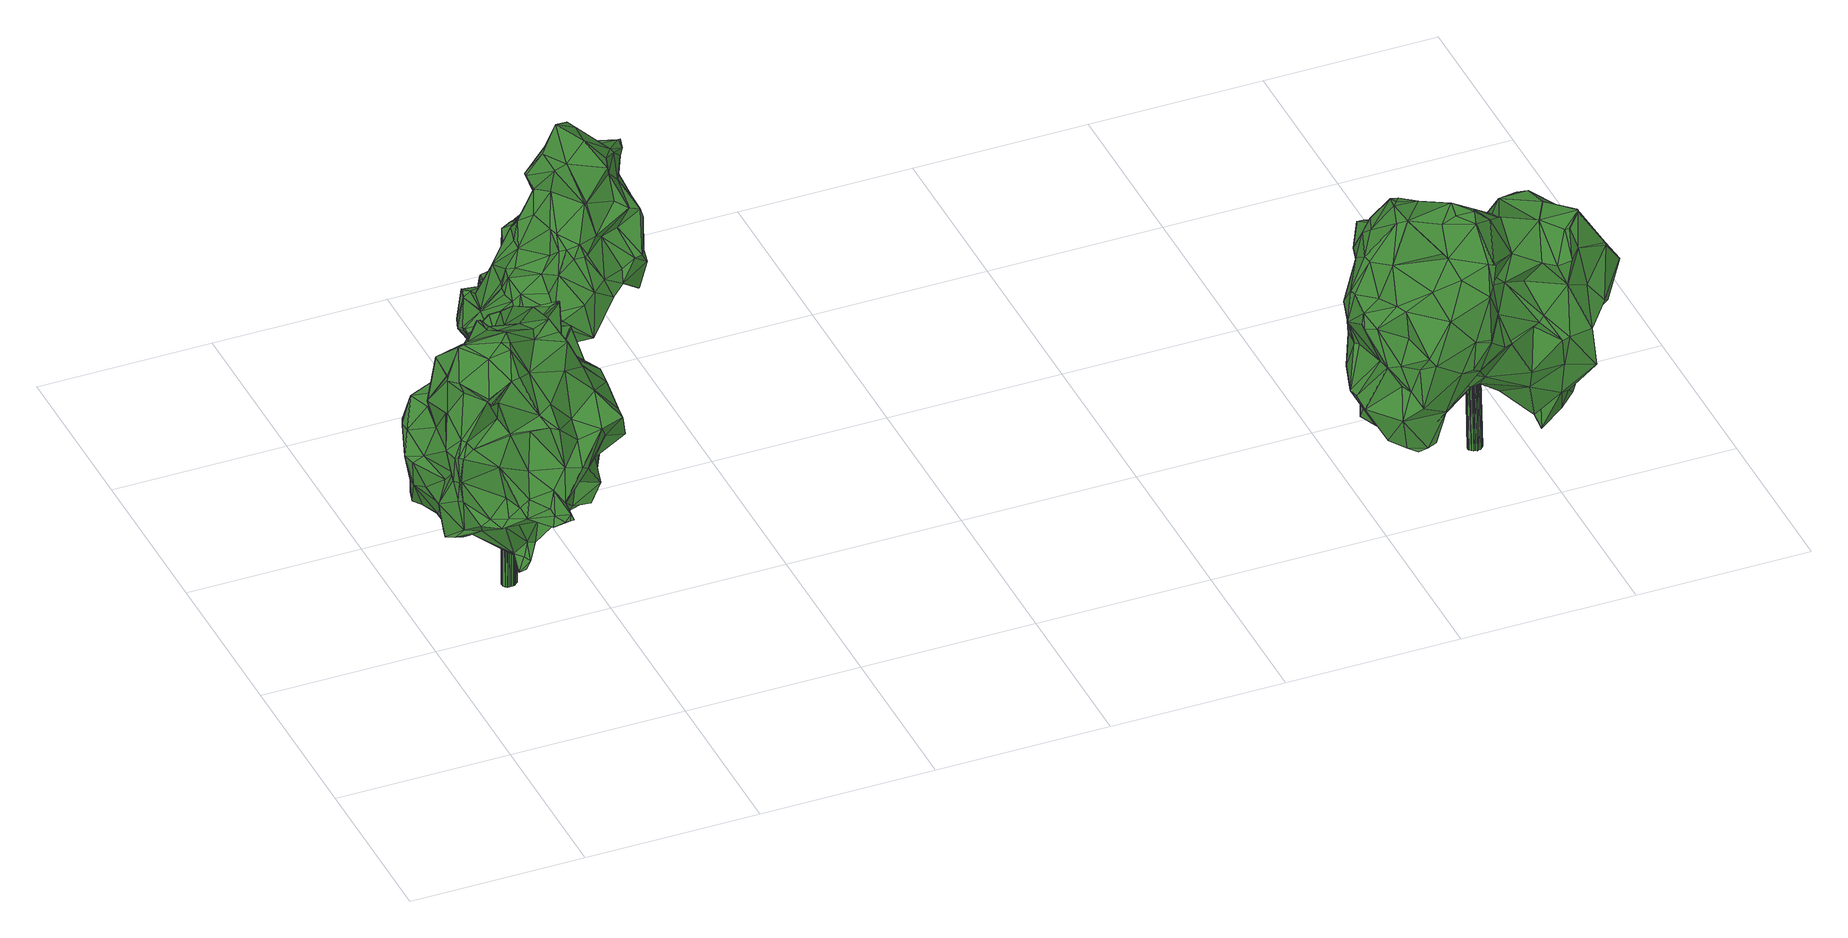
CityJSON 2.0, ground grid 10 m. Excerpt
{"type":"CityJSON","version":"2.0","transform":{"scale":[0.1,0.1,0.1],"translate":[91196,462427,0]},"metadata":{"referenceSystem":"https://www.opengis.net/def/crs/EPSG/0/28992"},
"CityObjects":{
"tree1":{"type":"SolitaryVegetationObject","attributes":{"gtid":29,"crown_width_m":11.63,"crown_median_z":10.72,"trunk_H_m":9.76,"trunk_DBH_m":0.733,"trunk_radius_m":0.366,"trunk_base_height_m":0.96,"original_gtid":"29"},"geometry":[{"type":"Solid","lod":"3","boundaries":[[[[0,1,2]],[[3,4,5]],[[6,7,8]],[[9,10,11]],[[12,13,14]],[[15,16,17]],[[18,19,20]],[[21,22,23]],[[24,25,26]],[[27,28,29]],[[30,31,32]],[[33,34,35]],[[36,37,38]],[[39,38,37]],[[40,0,41]],[[31,42,43]],[[42,44,43]],[[26,45,24]],[[46,47,48]],[[49,0,50]],[[19,18,51]],[[52,53,54]],[[8,7,55]],[[49,56,57]],[[26,58,45]],[[59,60,61]],[[21,62,16]],[[12,63,13]],[[26,25,64]],[[41,65,40]],[[66,67,68]],[[69,70,71]],[[72,73,74]],[[75,76,77]],[[78,79,80]],[[3,14,13]],[[13,63,3]],[[7,6,81]],[[52,54,82]],[[29,82,54]],[[64,3,83]],[[84,85,86]],[[87,88,89]],[[6,90,81]],[[22,91,23]],[[21,92,22]],[[45,58,93]],[[94,3,75]],[[55,95,8]],[[5,25,24]],[[79,94,96]],[[97,96,94]],[[64,4,3]],[[66,68,98]],[[83,58,64]],[[99,100,51]],[[99,51,18]],[[101,102,103]],[[95,104,105]],[[106,104,95]],[[107,81,59]],[[108,93,109]],[[110,111,65]],[[40,65,111]],[[112,113,114]],[[115,44,39]],[[116,117,118]],[[116,118,119]],[[106,95,55]],[[106,55,120]],[[121,122,103]],[[123,98,124]],[[97,125,96]],[[126,127,128]],[[0,40,1]],[[129,130,131]],[[116,73,132]],[[95,133,8]],[[105,133,95]],[[119,134,43]],[[31,43,134]],[[135,69,136]],[[30,32,137]],[[138,139,140]],[[141,50,142]],[[143,66,123]],[[108,45,93]],[[66,98,123]],[[17,62,144]],[[41,0,49]],[[145,41,49]],[[12,75,63]],[[146,147,126]],[[148,149,70]],[[22,150,91]],[[93,58,83]],[[151,73,72]],[[100,141,2]],[[147,61,60]],[[82,152,52]],[[153,154,155]],[[80,156,136]],[[109,70,149]],[[60,130,157]],[[36,158,72]],[[26,64,58]],[[159,47,127]],[[5,160,14]],[[161,162,105]],[[163,108,164]],[[165,50,141]],[[12,166,161]],[[104,106,125]],[[18,143,99]],[[167,168,157]],[[157,168,169]],[[170,171,24]],[[46,127,47]],[[16,168,167]],[[21,172,62]],[[135,136,156]],[[5,173,160]],[[56,113,174]],[[175,65,176]],[[86,137,177]],[[84,153,155]],[[30,10,178]],[[179,180,82]],[[57,181,145]],[[67,143,18]],[[14,160,12]],[[11,30,137]],[[155,85,84]],[[81,90,59]],[[57,174,182]],[[57,56,174]],[[24,171,5]],[[105,90,133]],[[5,171,173]],[[183,184,68]],[[118,117,185]],[[20,70,186]],[[52,187,53]],[[162,188,189]],[[190,122,191]],[[192,193,194]],[[195,193,192]],[[100,2,1]],[[196,164,197]],[[198,38,44]],[[198,44,42]],[[27,158,28]],[[79,78,94]],[[5,4,25]],[[87,199,88]],[[199,200,88]],[[92,16,167]],[[92,167,34]],[[12,76,75]],[[105,104,161]],[[17,144,99]],[[6,133,90]],[[8,133,6]],[[141,62,172]],[[35,34,167]],[[188,162,161]],[[201,114,113]],[[202,195,192]],[[189,166,200]],[[189,200,203]],[[63,75,3]],[[204,139,176]],[[204,176,182]],[[94,83,3]],[[205,206,207]],[[130,129,208]],[[82,208,129]],[[20,209,148]],[[210,47,159]],[[174,190,182]],[[0,142,50]],[[112,150,202]],[[2,141,142]],[[27,72,158]],[[209,211,148]],[[212,124,213]],[[212,213,210]],[[16,92,21]],[[33,195,34]],[[160,173,88]],[[192,112,202]],[[214,32,134]],[[53,187,215]],[[119,115,116]],[[119,43,115]],[[43,44,115]],[[216,163,155]],[[217,218,162]],[[200,219,88]],[[220,221,222]],[[193,36,194]],[[164,196,155]],[[59,90,131]],[[112,223,224]],[[70,69,186]],[[91,114,201]],[[148,70,20]],[[161,76,12]],[[110,65,175]],[[225,226,199]],[[227,199,226]],[[11,10,30]],[[143,123,99]],[[3,5,14]],[[4,64,25]],[[228,86,85]],[[216,155,154]],[[216,229,230]],[[20,186,69]],[[231,232,217]],[[230,229,24]],[[164,155,163]],[[224,113,112]],[[134,118,185]],[[123,124,212]],[[46,128,127]],[[185,233,214]],[[233,185,234]],[[233,154,153]],[[214,177,32]],[[235,86,228]],[[81,107,7]],[[236,124,98]],[[51,40,19]],[[220,237,238]],[[170,239,171]],[[72,37,36]],[[185,89,234]],[[240,106,120]],[[7,241,242]],[[42,243,198]],[[45,230,24]],[[193,28,36]],[[193,195,28]],[[196,197,244]],[[216,245,163]],[[230,245,216]],[[163,245,108]],[[45,245,230]],[[108,245,45]],[[195,202,34]],[[240,246,106]],[[106,246,125]],[[130,35,157]],[[22,202,150]],[[92,202,22]],[[203,152,247]],[[231,247,152]],[[234,89,173]],[[35,167,157]],[[23,172,21]],[[125,77,104]],[[109,149,148]],[[48,7,107]],[[119,118,134]],[[248,221,196]],[[34,202,92]],[[67,18,69]],[[190,103,122]],[[148,197,249]],[[41,145,181]],[[237,138,238]],[[158,36,28]],[[237,139,138]],[[217,189,247]],[[235,9,11]],[[2,142,0]],[[85,221,220]],[[228,85,220]],[[198,250,38]],[[214,233,177]],[[33,28,195]],[[20,69,18]],[[35,208,33]],[[251,228,140]],[[175,222,221]],[[203,200,199]],[[103,102,121]],[[220,222,176]],[[228,238,138]],[[37,252,73]],[[12,219,166]],[[161,104,77]],[[53,72,27]],[[130,208,35]],[[174,224,253]],[[113,224,174]],[[97,94,75]],[[212,17,99]],[[236,241,124]],[[125,246,96]],[[156,96,246]],[[200,166,219]],[[88,219,160]],[[31,134,32]],[[177,137,32]],[[162,218,105]],[[59,131,130]],[[10,9,254]],[[178,254,42]],[[10,254,178]],[[220,176,139]],[[59,130,60]],[[254,207,42]],[[56,49,113]],[[49,201,113]],[[85,196,221]],[[75,77,97]],[[91,172,23]],[[90,105,218]],[[249,197,164]],[[210,15,17]],[[110,175,111]],[[211,209,255]],[[151,72,53]],[[174,102,190]],[[57,145,49]],[[190,101,103]],[[212,99,123]],[[80,96,156]],[[79,96,80]],[[67,135,68]],[[9,256,205]],[[242,241,236]],[[146,257,147]],[[91,150,114]],[[258,210,17]],[[258,17,212]],[[258,212,210]],[[199,259,225]],[[1,51,100]],[[51,1,40]],[[55,242,120]],[[52,152,187]],[[108,109,164]],[[187,152,203]],[[236,98,242]],[[242,98,184]],[[260,90,218]],[[55,7,242]],[[183,242,184]],[[19,111,255]],[[19,255,209]],[[261,72,74]],[[251,235,228]],[[7,48,241]],[[159,127,126]],[[15,126,16]],[[210,126,15]],[[159,126,210]],[[179,82,129]],[[117,116,259]],[[228,220,238]],[[178,31,30]],[[67,69,135]],[[171,239,173]],[[117,259,87]],[[199,87,259]],[[66,143,67]],[[111,19,40]],[[185,214,134]],[[217,162,189]],[[251,139,204]],[[251,140,139]],[[28,33,208]],[[28,208,29]],[[29,208,82]],[[182,262,204]],[[72,261,37]],[[248,175,221]],[[20,19,209]],[[240,120,183]],[[178,42,31]],[[98,68,184]],[[217,247,231]],[[85,155,196]],[[254,9,207]],[[29,54,27]],[[53,27,54]],[[46,107,128]],[[48,107,46]],[[220,139,237]],[[121,102,256]],[[225,259,132]],[[116,132,259]],[[90,260,131]],[[138,140,228]],[[153,84,177]],[[160,219,12]],[[224,223,253]],[[194,253,223]],[[97,77,125]],[[86,177,84]],[[126,147,263]],[[126,263,157]],[[60,263,147]],[[122,121,256]],[[122,256,9]],[[201,49,50]],[[201,50,91]],[[91,50,165]],[[91,165,141]],[[39,73,115]],[[37,73,39]],[[73,116,115]],[[74,252,261]],[[74,73,252]],[[44,38,39]],[[249,164,109]],[[249,109,148]],[[252,37,261]],[[126,169,168]],[[126,157,169]],[[62,17,16]],[[16,126,168]],[[192,194,223]],[[192,223,112]],[[189,203,247]],[[83,94,78]],[[70,93,78]],[[70,78,80]],[[83,78,93]],[[60,157,263]],[[225,215,187]],[[132,215,225]],[[264,198,243]],[[102,101,190]],[[112,114,150]],[[222,175,176]],[[253,206,174]],[[265,180,179]],[[218,217,260]],[[175,255,111]],[[211,255,175]],[[253,264,243]],[[235,11,86]],[[251,204,191]],[[191,122,9]],[[86,11,137]],[[205,207,9]],[[243,42,207]],[[70,109,93]],[[203,226,187]],[[227,226,203]],[[225,187,226]],[[131,260,265]],[[36,250,194]],[[251,266,235]],[[191,235,266]],[[251,191,266]],[[235,191,9]],[[100,144,141]],[[62,141,144]],[[189,188,166]],[[188,161,166]],[[99,144,100]],[[176,65,182]],[[191,204,262]],[[191,262,190]],[[190,262,182]],[[183,120,242]],[[135,240,183]],[[68,135,183]],[[233,239,170]],[[173,89,88]],[[234,173,239]],[[24,229,170]],[[153,177,233]],[[154,229,216]],[[211,175,244]],[[248,244,175]],[[196,244,248]],[[170,229,233]],[[154,233,229]],[[80,71,70]],[[136,71,80]],[[69,71,136]],[[53,215,151]],[[233,234,239]],[[126,128,146]],[[41,181,65]],[[227,203,199]],[[232,265,217]],[[131,265,179]],[[217,265,260]],[[231,152,180]],[[129,131,179]],[[211,244,197]],[[211,197,148]],[[82,180,152]],[[48,124,241]],[[48,213,124]],[[48,47,213]],[[210,213,47]],[[156,246,135]],[[135,246,240]],[[185,117,89]],[[117,87,89]],[[36,38,250]],[[264,250,198]],[[253,250,264]],[[194,250,253]],[[132,73,215]],[[151,215,73]],[[243,206,253]],[[207,206,243]],[[174,206,102]],[[256,206,205]],[[102,206,256]],[[265,232,180]],[[231,180,232]],[[161,77,76]],[[91,141,172]],[[107,146,128]],[[107,59,146]],[[65,181,182]],[[147,257,61]],[[61,257,59]],[[146,59,257]],[[182,181,57]],[[267,268,269]],[[267,269,270]],[[270,269,271]],[[270,271,272]],[[269,268,273]],[[269,273,271]],[[271,273,274]],[[271,274,272]],[[273,268,275]],[[273,275,274]],[[274,275,276]],[[274,276,272]],[[275,268,277]],[[275,277,276]],[[276,277,278]],[[276,278,272]],[[277,268,279]],[[277,279,278]],[[278,279,280]],[[278,280,272]],[[279,268,281]],[[279,281,280]],[[281,268,282]],[[281,282,280]],[[280,282,283]],[[280,283,272]],[[282,268,284]],[[282,284,283]],[[283,284,285]],[[283,285,272]],[[284,268,286]],[[284,286,285]],[[285,286,287]],[[285,287,272]],[[286,268,288]],[[286,288,287]],[[287,288,289]],[[287,289,272]],[[288,268,290]],[[288,290,289]],[[289,290,291]],[[289,291,272]],[[290,268,292]],[[290,292,291]],[[291,292,293]],[[291,293,272]],[[292,268,294]],[[292,294,293]],[[293,294,295]],[[293,295,272]],[[294,268,296]],[[294,296,295]],[[295,296,297]],[[295,297,272]],[[297,296,298]],[[297,298,272]],[[296,268,299]],[[296,299,298]],[[298,299,300]],[[298,300,272]],[[299,268,301]],[[299,301,300]],[[300,301,302]],[[300,302,272]],[[301,268,303]],[[301,303,302]],[[302,303,304]],[[302,304,272]],[[303,268,305]],[[303,305,304]],[[305,268,306]],[[305,306,304]],[[304,306,307]],[[304,307,272]],[[306,268,308]],[[306,308,307]],[[307,308,309]],[[307,309,272]],[[309,308,310]],[[309,310,272]],[[308,268,311]],[[308,311,310]],[[310,311,312]],[[310,312,272]],[[311,268,267]],[[311,267,312]],[[312,267,270]],[[312,270,272]]]]}]},
"tree2":{"type":"SolitaryVegetationObject","attributes":{"gtid":26,"crown_width_m":9.87,"crown_median_z":10.62,"trunk_H_m":9.76,"trunk_DBH_m":0.611,"trunk_radius_m":0.306,"trunk_base_height_m":0.86,"original_gtid":"26"},"geometry":[{"type":"Solid","lod":"3","boundaries":[[[[313,314,315]],[[316,317,318]],[[319,316,318]],[[320,321,322]],[[323,324,325]],[[326,327,328]],[[329,317,330]],[[331,332,333]],[[334,335,336]],[[337,338,339]],[[340,339,338]],[[322,341,342]],[[343,344,345]],[[329,330,346]],[[347,348,349]],[[347,349,327]],[[342,350,351]],[[352,337,353]],[[354,355,356]],[[357,355,354]],[[358,359,360]],[[351,361,342]],[[362,363,364]],[[342,341,350]],[[365,366,343]],[[367,365,343]],[[368,317,369]],[[370,371,372]],[[373,374,325]],[[375,370,376]],[[377,376,370]],[[378,379,380]],[[381,382,383]],[[384,385,386]],[[382,387,388]],[[389,390,326]],[[357,354,391]],[[324,323,392]],[[357,393,394]],[[336,395,396]],[[364,363,397]],[[360,314,398]],[[399,400,320]],[[376,401,402]],[[403,388,380]],[[356,404,405]],[[354,356,405]],[[348,406,328]],[[407,408,409]],[[373,324,410]],[[411,313,315]],[[397,412,413]],[[386,385,368]],[[361,391,342]],[[410,324,401]],[[404,356,414]],[[415,331,416]],[[405,404,417]],[[418,419,420]],[[407,375,376]],[[407,421,375]],[[401,324,392]],[[419,418,422]],[[392,423,424]],[[392,425,401]],[[426,427,428]],[[429,395,430]],[[335,430,395]],[[431,432,433]],[[431,433,434]],[[417,414,435]],[[436,437,438]],[[323,423,392]],[[439,440,323]],[[335,441,442]],[[432,331,415]],[[432,415,433]],[[415,329,346]],[[415,416,329]],[[443,356,355]],[[353,444,436]],[[421,445,446]],[[407,445,421]],[[444,443,438]],[[447,359,358]],[[411,448,313]],[[374,449,450]],[[451,452,353]],[[449,453,362]],[[449,454,453]],[[338,455,456]],[[457,458,347]],[[459,460,461]],[[374,454,449]],[[331,333,344]],[[425,462,402]],[[388,403,382]],[[372,463,412]],[[424,464,461]],[[315,314,360]],[[425,402,401]],[[465,378,334]],[[424,425,392]],[[466,457,467]],[[382,403,468]],[[313,448,469]],[[375,470,321]],[[375,321,471]],[[390,406,472]],[[389,406,390]],[[473,474,409]],[[475,474,473]],[[476,477,478]],[[479,477,476]],[[464,424,423]],[[480,439,323]],[[325,480,323]],[[408,376,402]],[[481,482,367]],[[461,460,424]],[[422,418,483]],[[318,368,385]],[[473,484,347]],[[478,332,476]],[[382,381,387]],[[485,481,367]],[[372,486,487]],[[372,454,486]],[[332,331,432]],[[340,315,488]],[[333,478,489]],[[333,332,478]],[[485,490,420]],[[334,336,314]],[[485,491,481]],[[396,492,358]],[[329,369,317]],[[493,394,393]],[[384,318,385]],[[384,361,318]],[[396,358,398]],[[340,411,315]],[[359,447,494]],[[409,445,407]],[[319,318,361]],[[351,319,361]],[[457,484,495]],[[347,484,457]],[[342,399,322]],[[351,496,319]],[[449,362,497]],[[450,497,498]],[[488,452,451]],[[482,481,499]],[[482,499,500]],[[401,376,377]],[[401,377,410]],[[398,314,336]],[[501,455,502]],[[462,425,460]],[[503,416,344]],[[362,453,363]],[[500,499,491]],[[396,398,336]],[[503,369,416]],[[407,376,408]],[[462,504,402]],[[326,390,505]],[[495,484,473]],[[423,440,464]],[[398,358,360]],[[316,472,317]],[[464,440,506]],[[415,346,433]],[[380,379,403]],[[318,317,368]],[[507,491,508]],[[397,509,510]],[[448,456,511]],[[448,511,500]],[[512,422,483]],[[360,359,315]],[[466,459,429]],[[513,334,378]],[[387,378,388]],[[378,380,388]],[[416,331,344]],[[501,502,365]],[[365,502,514]],[[409,474,445]],[[460,504,462]],[[460,425,424]],[[319,496,505]],[[411,340,338]],[[400,435,414]],[[417,435,399]],[[334,314,465]],[[315,359,488]],[[515,400,516]],[[517,444,353]],[[518,517,353]],[[373,325,324]],[[316,390,472]],[[493,502,394]],[[492,429,461]],[[429,492,519]],[[397,363,412]],[[433,346,434]],[[350,496,351]],[[473,347,327]],[[386,368,520]],[[494,362,364]],[[413,509,397]],[[515,509,413]],[[405,417,354]],[[371,370,471]],[[371,471,320]],[[483,521,522]],[[418,523,521]],[[325,374,450]],[[422,524,381]],[[420,523,418]],[[523,420,525]],[[384,520,393]],[[386,520,384]],[[399,320,322]],[[440,439,506]],[[483,522,512]],[[404,414,417]],[[450,449,497]],[[427,479,348]],[[427,348,347]],[[441,334,513]],[[526,364,510]],[[379,448,468]],[[336,335,395]],[[455,438,502]],[[489,512,522]],[[316,319,505]],[[316,505,390]],[[502,527,514]],[[428,427,347]],[[465,314,313]],[[346,472,434]],[[346,330,472]],[[420,528,485]],[[491,485,528]],[[472,406,434]],[[356,444,517]],[[414,356,517]],[[492,396,519]],[[506,492,464]],[[506,358,492]],[[413,529,515]],[[400,515,529]],[[317,472,330]],[[530,491,528]],[[489,478,479]],[[458,457,531]],[[434,406,431]],[[413,463,529]],[[400,529,532]],[[400,399,435]],[[391,399,342]],[[469,448,379]],[[516,533,515]],[[353,533,516]],[[515,533,509]],[[352,353,436]],[[521,333,522]],[[353,516,518]],[[518,414,517]],[[443,355,534]],[[422,381,419]],[[489,522,333]],[[501,365,367]],[[444,437,436]],[[349,348,328]],[[389,328,406]],[[326,328,389]],[[466,430,335]],[[429,430,466]],[[337,352,438]],[[337,438,455]],[[387,381,513]],[[498,535,450]],[[469,379,378]],[[387,513,378]],[[333,345,344]],[[487,370,372]],[[487,377,370]],[[426,428,536]],[[349,328,327]],[[323,440,423]],[[372,412,454]],[[363,454,412]],[[400,414,518]],[[518,516,400]],[[459,461,429]],[[372,371,463]],[[532,371,320]],[[338,456,411]],[[492,461,464]],[[417,399,354]],[[354,399,391]],[[471,321,320]],[[534,355,357]],[[365,514,527]],[[366,365,527]],[[420,419,528]],[[520,534,393]],[[343,490,367]],[[367,490,485]],[[473,327,475]],[[441,537,442]],[[538,442,537]],[[470,322,321]],[[327,326,475]],[[413,412,463]],[[497,362,539]],[[540,534,520]],[[393,534,493]],[[540,493,534]],[[444,438,437]],[[520,368,369]],[[520,369,503]],[[416,369,329]],[[394,438,443]],[[531,457,466]],[[530,381,383]],[[534,357,394]],[[541,361,384]],[[491,507,500]],[[468,500,507]],[[333,523,345]],[[463,371,529]],[[479,478,477]],[[313,469,465]],[[378,465,469]],[[500,468,448]],[[468,403,379]],[[534,394,443]],[[356,443,444]],[[455,482,500]],[[501,482,455]],[[367,482,501]],[[358,506,539]],[[481,491,499]],[[426,479,427]],[[320,400,532]],[[507,508,468]],[[508,382,468]],[[363,453,454]],[[508,491,383]],[[508,383,382]],[[530,383,491]],[[466,335,542]],[[447,539,494]],[[347,458,536]],[[325,450,535]],[[428,347,536]],[[512,489,536]],[[432,476,332]],[[476,432,431]],[[483,418,521]],[[343,525,490]],[[526,533,353]],[[526,353,452]],[[512,524,422]],[[521,523,333]],[[420,490,525]],[[419,381,528]],[[513,381,524]],[[513,524,441]],[[441,524,537]],[[458,524,536]],[[458,537,524]],[[512,536,524]],[[536,489,426]],[[467,504,460]],[[397,510,364]],[[340,451,339]],[[543,446,544]],[[543,544,505]],[[467,495,504]],[[494,364,545]],[[410,377,486]],[[325,535,480]],[[497,535,498]],[[497,439,535]],[[439,480,535]],[[446,496,341]],[[495,467,457]],[[504,546,408]],[[350,341,496]],[[459,466,467]],[[459,467,460]],[[488,494,545]],[[488,359,494]],[[402,504,408]],[[488,545,452]],[[493,540,527]],[[520,527,540]],[[436,438,352]],[[394,502,438]],[[448,411,456]],[[532,529,371]],[[335,334,441]],[[503,344,366]],[[366,344,343]],[[470,446,322]],[[509,533,526]],[[393,357,547]],[[384,393,547]],[[541,547,391]],[[357,391,547]],[[445,544,446]],[[489,479,426]],[[475,544,474]],[[326,544,475]],[[505,544,326]],[[530,528,381]],[[348,479,476]],[[476,431,406]],[[406,348,476]],[[366,527,503]],[[502,493,527]],[[503,527,520]],[[458,531,537]],[[338,337,455]],[[446,543,496]],[[505,496,543]],[[541,391,361]],[[456,455,511]],[[500,511,455]],[[421,470,375]],[[446,470,421]],[[452,545,526]],[[364,526,545]],[[487,486,377]],[[339,451,353]],[[339,353,337]],[[340,488,451]],[[396,395,519]],[[335,442,542]],[[538,542,442]],[[466,542,531]],[[362,494,539]],[[531,538,537]],[[447,358,539]],[[542,538,531]],[[454,374,486]],[[373,486,374]],[[410,486,373]],[[439,539,506]],[[497,539,439]],[[429,519,395]],[[526,510,509]],[[370,375,471]],[[474,544,445]],[[446,341,322]],[[473,409,546]],[[473,546,495]],[[504,495,546]],[[408,546,409]],[[541,384,547]],[[525,345,523]],[[343,345,525]],[[548,549,550]],[[548,550,551]],[[550,549,552]],[[550,552,551]],[[551,552,553]],[[551,553,554]],[[552,549,555]],[[552,555,553]],[[553,555,556]],[[553,556,554]],[[555,549,557]],[[555,557,556]],[[557,549,558]],[[557,558,556]],[[556,558,559]],[[556,559,554]],[[558,549,560]],[[558,560,559]],[[559,560,561]],[[559,561,554]],[[560,549,562]],[[560,562,561]],[[561,562,563]],[[561,563,554]],[[562,549,564]],[[562,564,563]],[[563,564,565]],[[563,565,554]],[[564,549,566]],[[564,566,565]],[[565,566,567]],[[565,567,554]],[[566,549,568]],[[566,568,567]],[[567,568,569]],[[567,569,554]],[[568,549,570]],[[568,570,569]],[[569,570,571]],[[569,571,554]],[[570,549,572]],[[570,572,571]],[[572,549,573]],[[572,573,571]],[[571,573,574]],[[571,574,554]],[[574,573,575]],[[574,575,554]],[[573,549,576]],[[573,576,575]],[[575,576,577]],[[575,577,554]],[[577,576,578]],[[577,578,554]],[[576,549,579]],[[576,579,578]],[[579,549,580]],[[579,580,578]],[[578,580,581]],[[578,581,554]],[[580,549,582]],[[580,582,581]],[[581,582,583]],[[581,583,554]],[[582,549,584]],[[582,584,583]],[[583,584,585]],[[583,585,554]],[[584,549,586]],[[584,586,585]],[[585,586,587]],[[585,587,554]],[[587,586,588]],[[587,588,554]],[[586,549,548]],[[586,548,588]],[[588,548,551]],[[588,551,554]]]]}]},
"tree3":{"type":"SolitaryVegetationObject","attributes":{"gtid":43,"crown_width_m":12.47,"crown_median_z":9.82,"trunk_H_m":8.95,"trunk_DBH_m":0.744,"trunk_radius_m":0.372,"trunk_base_height_m":0.87,"original_gtid":"43"},"geometry":[{"type":"Solid","lod":"3","boundaries":[[[[589,590,591]],[[592,593,594]],[[595,596,597]],[[598,599,600]],[[601,602,603]],[[604,605,606]],[[607,608,609]],[[610,611,612]],[[613,614,615]],[[616,617,618]],[[619,620,621]],[[615,622,613]],[[623,624,625]],[[623,626,624]],[[627,614,628]],[[629,630,631]],[[626,632,633]],[[627,634,594]],[[635,636,637]],[[638,639,640]],[[641,642,643]],[[643,644,641]],[[645,646,647]],[[648,649,650]],[[651,652,653]],[[654,613,622]],[[655,656,657]],[[658,659,660]],[[661,662,650]],[[624,600,599]],[[663,664,665]],[[646,666,628]],[[667,668,669]],[[670,671,672]],[[666,646,645]],[[673,674,675]],[[676,677,678]],[[679,680,681]],[[682,683,684]],[[684,685,686]],[[687,606,605]],[[688,606,689]],[[630,594,634]],[[643,613,654]],[[680,679,690]],[[691,653,592]],[[692,693,694]],[[646,614,695]],[[695,647,646]],[[696,697,656]],[[696,656,655]],[[698,616,699]],[[700,701,702]],[[703,702,701]],[[704,645,647]],[[615,650,622]],[[639,666,640]],[[645,640,666]],[[705,698,699]],[[706,707,708]],[[709,710,652]],[[711,652,710]],[[712,713,714]],[[632,626,623]],[[695,614,613]],[[681,715,716]],[[717,680,718]],[[717,718,719]],[[695,642,647]],[[646,628,614]],[[720,721,722]],[[634,631,630]],[[723,724,639]],[[643,642,695]],[[643,695,613]],[[698,725,617]],[[633,726,727]],[[615,614,627]],[[660,720,658]],[[720,700,658]],[[728,729,730]],[[622,644,654]],[[622,731,644]],[[732,733,713]],[[734,702,703]],[[734,700,702]],[[655,735,696]],[[736,720,660]],[[650,737,622]],[[729,738,739]],[[740,739,738]],[[692,741,601]],[[742,624,626]],[[743,744,736]],[[745,698,746]],[[729,747,738]],[[601,748,602]],[[749,624,742]],[[670,682,714]],[[750,712,673]],[[751,752,753]],[[754,684,712]],[[688,689,755]],[[638,756,757]],[[638,640,756]],[[729,593,747]],[[745,725,698]],[[758,759,760]],[[649,761,737]],[[649,737,650]],[[749,600,624]],[[762,710,680]],[[734,659,658]],[[705,746,698]],[[642,641,647]],[[704,647,641]],[[742,665,749]],[[763,749,665]],[[654,644,643]],[[764,693,601]],[[765,766,767]],[[768,663,769]],[[770,771,709]],[[651,770,709]],[[772,773,639]],[[666,639,773]],[[604,752,605]],[[755,774,688]],[[775,752,751]],[[776,777,778]],[[775,778,777]],[[775,777,687]],[[632,756,633]],[[756,632,757]],[[708,779,780]],[[781,780,779]],[[678,782,676]],[[589,676,782]],[[783,784,785]],[[785,784,694]],[[657,786,733]],[[660,743,736]],[[787,771,779]],[[783,777,788]],[[689,789,755]],[[699,616,790]],[[782,590,589]],[[791,590,782]],[[619,792,620]],[[606,687,793]],[[794,699,744]],[[603,789,795]],[[605,752,687]],[[758,713,697]],[[770,796,781]],[[688,774,621]],[[797,759,758]],[[780,596,610]],[[687,752,775]],[[772,724,798]],[[799,593,729]],[[604,800,671]],[[684,801,685]],[[597,796,770]],[[787,708,709]],[[707,709,708]],[[602,755,789]],[[602,789,603]],[[795,789,689]],[[787,709,771]],[[709,652,651]],[[802,625,611]],[[612,611,625]],[[606,793,689]],[[606,765,800]],[[803,615,627]],[[739,730,729]],[[804,805,664]],[[697,797,758]],[[802,757,806]],[[623,806,632]],[[757,632,806]],[[600,807,598]],[[706,807,763]],[[671,670,604]],[[677,675,674]],[[750,668,732]],[[696,735,721]],[[696,721,808]],[[809,810,811]],[[812,774,755]],[[628,773,813]],[[772,813,773]],[[756,637,633]],[[675,814,673]],[[733,673,814]],[[675,676,815]],[[675,815,731]],[[803,627,799]],[[803,799,615]],[[672,767,816]],[[817,818,814]],[[682,816,683]],[[713,656,697]],[[730,810,728]],[[697,696,616]],[[648,728,810]],[[795,764,603]],[[819,742,727]],[[760,753,714]],[[760,714,758]],[[765,820,766]],[[765,621,820]],[[754,682,684]],[[735,655,821]],[[731,622,737]],[[661,728,662]],[[821,818,817]],[[627,628,813]],[[800,767,671]],[[676,675,677]],[[822,741,703]],[[734,703,741]],[[761,649,809]],[[649,810,809]],[[728,648,662]],[[649,648,810]],[[601,603,764]],[[817,823,737]],[[616,698,617]],[[824,639,825]],[[638,825,639]],[[741,692,734]],[[623,625,806]],[[821,761,809]],[[713,733,786]],[[810,826,811]],[[720,811,826]],[[720,826,700]],[[710,681,680]],[[679,681,716]],[[822,748,741]],[[619,774,716]],[[763,807,600]],[[723,798,724]],[[598,807,706]],[[620,820,621]],[[604,670,752]],[[753,752,670]],[[786,657,656]],[[786,656,713]],[[606,688,765]],[[766,820,767]],[[788,784,783]],[[717,719,680]],[[680,719,762]],[[708,780,706]],[[745,694,784]],[[598,610,599]],[[595,610,596]],[[706,769,707]],[[792,707,769]],[[757,802,825]],[[757,825,638]],[[650,662,648]],[[732,713,712]],[[732,712,750]],[[822,679,748]],[[609,595,597]],[[701,719,718]],[[827,719,747]],[[763,600,749]],[[621,765,688]],[[824,825,611]],[[802,611,825]],[[686,828,674]],[[753,760,751]],[[592,747,593]],[[747,719,738]],[[772,798,631]],[[829,663,665]],[[651,608,770]],[[594,799,627]],[[808,721,736]],[[736,721,720]],[[821,721,735]],[[611,610,595]],[[779,708,787]],[[728,661,799]],[[615,799,661]],[[610,612,599]],[[776,788,777]],[[725,788,776]],[[830,760,759]],[[775,760,830]],[[829,767,831]],[[741,748,601]],[[771,770,781]],[[819,801,767]],[[683,801,684]],[[816,801,683]],[[592,653,832]],[[592,832,747]],[[692,746,833]],[[821,809,722]],[[743,659,794]],[[660,659,743]],[[691,592,630]],[[597,596,796]],[[795,689,793]],[[764,795,793]],[[764,793,777]],[[687,777,793]],[[783,764,777]],[[808,790,696]],[[691,834,835]],[[768,769,706]],[[818,733,814]],[[792,769,620]],[[620,769,663]],[[799,729,728]],[[822,690,679]],[[740,738,719]],[[594,630,592]],[[602,748,716]],[[716,748,679]],[[704,590,791]],[[704,791,635]],[[737,823,731]],[[675,731,823]],[[637,756,635]],[[640,635,756]],[[663,820,620]],[[601,693,692]],[[627,813,634]],[[782,836,636]],[[697,618,797]],[[616,618,697]],[[799,594,593]],[[618,617,837]],[[658,700,734]],[[792,715,707]],[[653,835,651]],[[691,835,653]],[[751,760,775]],[[809,811,720]],[[720,722,809]],[[670,672,682]],[[629,691,630]],[[838,598,706]],[[785,694,693]],[[780,796,596]],[[736,744,808]],[[821,722,721]],[[715,619,716]],[[707,715,681]],[[821,817,761]],[[737,761,817]],[[701,718,703]],[[784,788,745]],[[669,668,750]],[[667,669,733]],[[730,826,810]],[[730,739,826]],[[826,740,839]],[[740,826,739]],[[619,715,792]],[[655,818,821]],[[678,836,782]],[[591,590,704]],[[828,685,840]],[[686,685,828]],[[791,782,636]],[[791,636,635]],[[806,625,802]],[[699,790,808]],[[819,840,685]],[[595,723,611]],[[609,723,595]],[[798,723,609]],[[785,764,783]],[[767,800,765]],[[800,604,606]],[[758,714,713]],[[712,714,754]],[[670,714,753]],[[661,650,615]],[[673,733,669]],[[673,669,750]],[[772,639,724]],[[754,714,682]],[[657,818,655]],[[639,824,723]],[[611,723,824]],[[743,794,744]],[[657,733,818]],[[747,832,827]],[[652,711,832]],[[830,759,778]],[[830,778,775]],[[841,671,767]],[[641,591,704]],[[641,589,591]],[[589,815,676]],[[641,815,589]],[[644,815,641]],[[731,815,644]],[[633,727,742]],[[626,633,742]],[[819,727,840]],[[812,755,602]],[[742,829,665]],[[819,767,829]],[[819,829,742]],[[838,780,598]],[[682,672,816]],[[842,686,674]],[[835,834,608]],[[835,608,651]],[[607,770,608]],[[690,822,718]],[[690,718,680]],[[745,788,725]],[[685,801,819]],[[663,804,664]],[[725,776,843]],[[725,843,837]],[[692,694,746]],[[734,692,833]],[[705,833,746]],[[637,844,726]],[[633,637,726]],[[634,813,772]],[[618,837,843]],[[618,843,797]],[[778,843,776]],[[826,839,701]],[[826,701,700]],[[740,701,839]],[[740,719,701]],[[746,694,745]],[[617,725,837]],[[727,844,840]],[[636,840,844]],[[636,844,637]],[[726,844,727]],[[619,621,774]],[[602,716,774]],[[812,602,774]],[[598,780,610]],[[732,668,667]],[[666,773,628]],[[808,744,699]],[[831,663,829]],[[797,843,759]],[[778,759,843]],[[734,794,659]],[[833,794,734]],[[833,705,794]],[[794,705,699]],[[828,836,674]],[[678,674,836]],[[840,836,828]],[[636,836,840]],[[709,845,710]],[[599,625,624]],[[612,625,599]],[[681,710,845]],[[707,681,845]],[[707,845,709]],[[663,768,804]],[[629,834,691]],[[798,609,631]],[[772,631,634]],[[706,763,805]],[[673,712,842]],[[684,686,842]],[[684,842,712]],[[814,675,823]],[[814,823,817]],[[607,609,597]],[[771,781,779]],[[635,640,846]],[[635,846,704]],[[831,820,663]],[[667,733,732]],[[640,645,846]],[[704,846,645]],[[841,767,672]],[[841,672,671]],[[767,820,831]],[[673,842,674]],[[767,801,816]],[[696,790,616]],[[652,832,653]],[[781,796,780]],[[838,706,780]],[[703,718,822]],[[607,597,770]],[[677,674,678]],[[631,609,834]],[[631,834,629]],[[804,768,805]],[[706,805,768]],[[665,805,763]],[[665,664,805]],[[785,693,764]],[[834,609,608]],[[710,847,711]],[[762,847,710]],[[719,827,847]],[[719,847,762]],[[827,832,847]],[[711,847,832]],[[848,849,850]],[[848,850,851]],[[851,850,852]],[[851,852,853]],[[850,849,854]],[[850,854,852]],[[852,854,855]],[[852,855,853]],[[854,849,856]],[[854,856,855]],[[855,856,857]],[[855,857,853]],[[856,849,858]],[[856,858,857]],[[858,849,859]],[[858,859,857]],[[857,859,860]],[[857,860,853]],[[859,849,861]],[[859,861,860]],[[860,861,862]],[[860,862,853]],[[861,849,863]],[[861,863,862]],[[862,863,864]],[[862,864,853]],[[863,849,865]],[[863,865,864]],[[864,865,866]],[[864,866,853]],[[865,849,867]],[[865,867,866]],[[866,867,868]],[[866,868,853]],[[867,849,869]],[[867,869,868]],[[868,869,870]],[[868,870,853]],[[869,849,871]],[[869,871,870]],[[870,871,872]],[[870,872,853]],[[871,849,873]],[[871,873,872]],[[872,873,874]],[[872,874,853]],[[873,849,875]],[[873,875,874]],[[874,875,876]],[[874,876,853]],[[875,849,877]],[[875,877,876]],[[876,877,878]],[[876,878,853]],[[878,877,879]],[[878,879,853]],[[877,849,880]],[[877,880,879]],[[879,880,881]],[[879,881,853]],[[880,849,882]],[[880,882,881]],[[881,882,883]],[[881,883,853]],[[882,849,884]],[[882,884,883]],[[883,884,885]],[[883,885,853]],[[884,849,886]],[[884,886,885]],[[885,886,887]],[[885,887,853]],[[886,849,888]],[[886,888,887]],[[887,888,889]],[[887,889,853]],[[888,849,890]],[[888,890,889]],[[889,890,891]],[[889,891,853]],[[891,890,892]],[[891,892,853]],[[890,849,893]],[[890,893,892]],[[892,893,894]],[[892,894,853]],[[893,849,848]],[[893,848,894]],[[894,848,851]],[[894,851,853]]]]}]}
},
"vertices":[
[95,126,79],[94,141,80],[105,130,78],[16,164,87],[10,157,85],[4,151,101],[78,196,144],[81,198,133],[72,198,142],[45,83,94],[37,89,92],[32,86,89],[15,169,125],[11,171,108],[9,166,110],[113,156,126],[114,147,129],[107,151,110],[74,158,79],[65,139,82],[70,156,75],[113,135,127],[113,121,121],[116,121,110],[8,148,83],[8,153,83],[13,162,62],[53,124,174],[62,120,159],[54,127,176],[29,95,90],[19,110,107],[20,110,94],[88,130,165],[97,131,146],[87,139,166],[62,106,141],[39,108,154],[46,108,132],[42,116,138],[83,128,89],[87,115,79],[37,102,117],[19,107,124],[25,108,128],[17,158,61],[109,183,134],[110,182,133],[100,183,130],[96,104,89],[98,120,93],[83,144,95],[35,144,169],[43,130,167],[51,132,174],[69,203,123],[82,105,93],[79,102,80],[19,168,63],[88,176,157],[83,161,158],[96,172,158],[112,144,103],[12,173,108],[13,165,66],[78,110,79],[86,183,93],[70,173,87],[76,191,90],[62,176,76],[48,160,71],[59,178,74],[49,113,162],[34,110,155],[33,103,158],[17,176,108],[33,172,110],[36,174,110],[37,167,72],[41,172,91],[55,181,73],[84,194,147],[56,137,176],[19,171,67],[17,114,69],[25,109,72],[28,104,77],[19,131,138],[19,144,120],[17,125,118],[71,175,151],[115,116,107],[113,136,128],[34,167,63],[28,171,85],[58,195,132],[42,185,92],[34,175,107],[85,193,98],[93,157,99],[94,141,81],[69,76,91],[69,80,92],[67,76,91],[46,185,127],[54,174,141],[54,195,118],[90,186,140],[25,145,66],[43,157,71],[66,120,90],[63,130,81],[96,102,125],[84,93,109],[101,110,114],[22,110,132],[20,113,132],[14,119,123],[16,112,122],[17,109,124],[63,204,111],[64,76,91],[58,78,88],[89,179,93],[92,178,118],[41,183,108],[100,165,134],[111,180,136],[91,183,138],[76,148,165],[85,148,169],[73,159,162],[27,126,152],[70,187,140],[18,110,107],[67,190,87],[58,182,73],[24,95,87],[44,91,54],[51,92,59],[48,94,61],[108,132,94],[103,128,79],[88,172,87],[100,147,100],[90,103,78],[96,172,157],[101,171,160],[50,145,73],[46,157,72],[109,105,127],[36,113,154],[38,147,168],[13,118,68],[14,122,69],[28,128,57],[45,190,88],[93,154,150],[54,114,162],[111,179,135],[9,159,111],[35,172,131],[49,162,142],[25,135,61],[35,139,67],[106,130,99],[26,163,128],[96,143,144],[95,148,144],[94,151,144],[11,139,87],[6,145,100],[114,125,107],[11,142,105],[69,88,94],[53,114,72],[59,109,65],[21,111,75],[41,102,96],[58,154,165],[52,154,167],[84,104,78],[76,100,79],[71,194,98],[77,194,97],[16,114,106],[61,171,80],[32,144,168],[36,169,131],[36,148,144],[70,83,89],[52,85,89],[83,113,128],[70,110,143],[69,96,136],[83,122,153],[32,128,61],[35,136,66],[46,108,131],[11,137,144],[24,146,136],[96,112,100],[99,119,138],[23,154,158],[55,96,67],[59,85,95],[64,92,101],[50,92,99],[73,139,165],[59,137,75],[111,160,125],[55,132,75],[93,164,111],[98,167,128],[18,112,94],[25,127,158],[22,134,60],[50,152,152],[58,166,145],[20,158,124],[44,99,60],[39,105,72],[53,110,68],[82,102,122],[80,91,112],[19,129,160],[22,136,158],[22,136,157],[44,99,61],[16,130,80],[20,144,64],[49,160,170],[51,160,170],[9,117,91],[19,121,106],[35,88,88],[80,190,112],[48,91,55],[44,92,54],[17,127,98],[61,188,100],[85,185,123],[78,194,112],[54,103,109],[36,131,78],[20,145,63],[49,187,96],[40,149,161],[35,121,81],[38,141,69],[65,100,136],[51,97,68],[33,103,157],[71,93,113],[45,92,95],[58,133,76],[60,81,93],[101,172,160],[103,152,115],[19,129,139],[57,157,164],[33,102,158],[60,104,84],[93,168,154],[58,110,129],[55,158,166],[41,91,92],[63,140,10],[59,140,10],[63,141,10],[62,140,107],[62,141,107],[59,140,107],[62,142,10],[62,142,107],[62,143,10],[61,142,107],[61,143,10],[60,143,107],[60,144,10],[59,143,107],[59,144,10],[58,144,10],[58,143,107],[57,143,10],[57,143,107],[56,143,10],[56,142,107],[56,142,10],[55,142,107],[55,141,10],[55,141,107],[55,140,10],[55,140,107],[55,139,10],[55,139,107],[56,138,10],[55,138,107],[56,137,107],[57,137,10],[57,137,107],[58,137,10],[58,136,107],[59,137,10],[59,136,107],[60,137,10],[61,137,10],[60,137,107],[62,138,10],[61,137,107],[62,138,107],[63,139,10],[62,139,107],
[169,309,100],[155,312,115],[175,302,106],[105,236,98],[103,242,81],[112,232,84],[109,231,97],[152,231,120],[143,236,134],[144,225,118],[157,281,184],[154,263,188],[172,270,173],[104,247,124],[106,255,124],[102,251,115],[98,254,82],[92,255,86],[93,270,69],[87,276,83],[104,280,75],[146,314,110],[142,305,122],[151,309,120],[166,278,82],[159,290,90],[168,279,108],[174,293,102],[136,220,115],[140,217,95],[113,286,62],[101,268,65],[111,288,63],[86,259,85],[106,273,115],[93,258,99],[104,257,114],[123,219,109],[120,221,106],[167,269,80],[180,268,100],[140,236,92],[130,248,94],[145,257,101],[142,242,77],[172,302,139],[174,302,127],[173,310,127],[125,225,89],[178,274,152],[181,263,145],[181,267,135],[127,290,64],[117,276,62],[129,296,58],[109,236,65],[115,247,70],[152,242,141],[157,247,136],[173,247,150],[164,257,178],[173,268,172],[141,238,141],[148,248,159],[149,248,159],[148,320,94],[156,320,82],[148,328,81],[128,310,84],[136,326,75],[129,317,69],[121,233,70],[112,233,66],[113,233,66],[139,328,78],[142,329,79],[102,247,114],[104,242,112],[139,226,91],[145,280,190],[138,245,72],[142,264,71],[155,303,132],[160,307,133],[184,254,136],[169,312,128],[157,230,108],[164,234,112],[142,258,180],[137,262,174],[154,325,75],[148,244,115],[136,234,105],[93,258,98],[132,248,144],[136,265,159],[130,252,145],[162,250,177],[171,304,91],[179,246,148],[178,241,122],[166,244,108],[93,267,71],[100,263,64],[155,234,109],[108,301,70],[112,304,68],[109,295,57],[134,239,139],[111,301,88],[154,286,185],[140,283,175],[136,276,176],[109,287,91],[97,275,97],[119,274,104],[145,293,144],[150,298,129],[85,264,86],[84,268,83],[85,262,85],[85,261,87],[158,233,108],[168,265,80],[164,271,85],[145,273,76],[162,289,168],[161,291,169],[129,300,108],[128,299,119],[139,265,89],[156,266,97],[131,242,137],[126,231,130],[174,293,138],[162,308,86],[181,278,161],[183,280,164],[182,277,106],[185,277,106],[178,273,153],[174,265,156],[147,284,76],[158,300,88],[119,279,131],[119,289,115],[141,289,154],[127,279,164],[144,289,159],[127,277,164],[168,251,136],[159,294,169],[153,315,105],[136,291,137],[134,277,144],[155,319,69],[156,314,88],[137,236,134],[145,237,134],[94,254,93],[117,264,128],[128,248,131],[111,254,124],[91,277,95],[92,280,97],[92,282,97],[95,277,98],[162,285,167],[131,299,56],[136,294,69],[110,300,87],[117,270,129],[128,298,57],[166,258,167],[167,253,152],[173,282,116],[108,289,90],[111,292,58],[135,304,57],[161,296,154],[138,265,68],[172,289,137],[120,273,139],[121,225,111],[182,285,162],[184,285,166],[135,303,57],[153,305,64],[133,291,68],[142,271,70],[118,270,62],[129,272,158],[108,240,117],[163,296,154],[143,307,69],[132,318,70],[183,251,117],[180,257,123],[150,304,73],[110,295,89],[133,307,89],[129,282,75],[183,246,113],[178,245,98],[167,252,109],[177,245,98],[161,295,153],[118,247,70],[108,291,72],[108,293,89],[107,293,69],[121,297,94],[110,292,58],[182,267,112],[124,270,67],[120,308,66],[174,241,121],[125,313,66],[129,292,123],[166,240,117],[183,250,115],[131,258,78],[183,285,166],[121,286,105],[122,298,117],[127,298,120],[173,287,153],[132,261,76],[128,238,83],[132,298,121],[122,235,117],[121,242,125],[175,277,126],[127,267,145],[136,240,74],[142,270,9],[139,270,9],[142,271,9],[144,271,106],[142,272,9],[144,272,106],[141,271,106],[141,272,9],[143,273,106],[141,273,9],[140,273,9],[142,274,106],[139,273,9],[141,274,106],[138,273,9],[140,274,106],[137,273,9],[140,273,106],[137,272,9],[139,273,106],[136,272,9],[139,272,106],[136,271,9],[138,271,106],[136,270,9],[136,269,9],[138,270,106],[139,269,106],[137,268,9],[139,268,106],[140,268,106],[138,267,9],[139,267,9],[141,268,106],[140,267,9],[142,268,106],[141,268,9],[143,268,106],[142,269,9],[144,269,106],[144,270,106],
[532,105,135],[528,100,130],[528,105,135],[542,12,128],[552,21,146],[536,22,142],[498,35,77],[512,33,53],[499,26,74],[526,52,46],[510,58,45],[528,57,46],[628,18,72],[611,25,54],[616,28,52],[605,86,49],[621,85,44],[618,61,41],[518,21,87],[521,16,86],[511,24,99],[511,40,51],[497,41,77],[512,52,63],[533,67,169],[530,56,166],[535,53,168],[635,65,129],[652,47,114],[638,70,117],[583,43,51],[575,52,64],[592,58,47],[548,70,166],[518,74,67],[521,67,49],[510,59,68],[523,78,65],[523,45,148],[514,55,146],[524,26,113],[523,27,130],[508,31,120],[521,80,73],[526,82,73],[520,32,131],[524,87,102],[545,98,97],[526,88,94],[506,67,106],[502,56,110],[506,71,112],[533,88,144],[525,80,155],[536,79,165],[540,78,165],[513,71,139],[513,59,147],[519,77,149],[568,41,173],[570,47,170],[560,54,172],[525,8,79],[546,6,97],[531,5,107],[536,71,168],[607,76,151],[620,72,133],[600,75,137],[609,26,136],[617,25,138],[618,38,149],[552,47,165],[559,45,170],[562,64,76],[534,67,75],[537,73,63],[504,57,129],[603,58,103],[594,73,88],[582,63,106],[613,99,71],[598,85,52],[596,91,74],[574,82,112],[561,100,111],[564,86,137],[554,97,136],[557,103,120],[548,106,120],[592,21,75],[579,17,100],[568,27,75],[597,94,77],[569,96,91],[570,100,89],[560,104,88],[569,109,91],[634,66,51],[604,54,35],[617,50,27],[596,28,99],[528,7,111],[625,17,97],[628,19,72],[625,29,91],[521,70,155],[628,68,141],[626,87,120],[653,46,115],[643,42,131],[603,33,135],[583,36,126],[596,41,120],[601,26,106],[519,89,131],[643,41,130],[536,39,58],[561,30,68],[539,25,54],[539,11,71],[558,10,93],[553,7,97],[598,92,95],[612,82,110],[602,94,92],[568,34,66],[593,26,62],[578,19,100],[598,25,103],[573,21,118],[607,46,153],[614,58,155],[607,46,152],[512,36,95],[502,37,121],[647,46,95],[541,83,80],[543,85,73],[566,34,170],[567,20,153],[570,20,152],[546,77,160],[611,78,106],[589,69,122],[614,24,124],[611,70,155],[627,41,157],[558,65,161],[568,16,140],[571,20,151],[571,26,134],[612,17,95],[539,78,63],[621,38,149],[627,41,156],[644,41,94],[637,29,104],[565,13,137],[611,21,75],[528,64,49],[594,86,93],[621,94,70],[621,88,52],[615,99,71],[599,95,93],[602,31,29],[514,82,88],[512,79,85],[623,92,105],[627,86,102],[613,86,91],[583,53,159],[574,14,101],[532,61,53],[626,35,59],[592,74,50],[595,72,54],[571,83,64],[555,46,75],[561,42,70],[515,12,71],[529,12,50],[505,42,124],[505,53,129],[599,34,37],[629,83,70],[645,66,83],[636,59,63],[643,70,82],[524,13,48],[513,33,53],[518,15,51],[545,106,121],[626,44,70],[630,48,77],[622,33,69],[615,67,126],[534,13,51],[635,55,72],[615,35,36],[633,55,134],[538,95,117],[566,37,66],[625,45,40],[624,34,138],[624,41,40],[510,21,54],[635,80,112],[502,34,120],[549,32,154],[596,81,49],[567,81,70],[505,65,75],[551,42,150],[543,50,80],[529,51,63],[509,69,74],[529,52,47],[628,45,155],[585,49,159],[577,41,165],[586,49,159],[603,35,40],[515,45,129],[571,69,124],[540,87,142],[579,73,79],[577,60,148],[595,73,140],[550,84,70],[576,57,66],[595,72,153],[608,17,94],[561,68,144],[509,57,93],[507,59,93],[588,38,142],[564,9,112],[560,109,92],[558,77,72],[617,78,89],[570,70,72],[555,9,113],[628,31,115],[517,20,101],[525,13,101],[550,100,102],[631,61,108],[514,41,54],[578,36,131],[553,103,86],[597,80,71],[570,91,98],[634,69,104],[542,95,92],[545,27,86],[519,78,116],[564,9,110],[578,55,9],[574,55,9],[578,56,9],[576,54,98],[575,55,98],[572,54,98],[577,57,9],[575,56,98],[577,58,9],[574,57,98],[576,58,9],[575,59,9],[573,58,98],[574,59,9],[572,58,98],[573,59,9],[571,58,98],[572,58,9],[570,57,98],[571,58,9],[569,57,98],[571,57,9],[569,56,98],[570,56,9],[568,55,98],[570,55,9],[568,54,98],[570,54,9],[568,53,98],[571,53,9],[569,52,98],[569,51,98],[572,52,9],[570,51,98],[573,52,9],[571,50,98],[574,51,9],[572,50,98],[575,52,9],[573,51,98],[576,52,9],[574,51,98],[577,53,9],[574,52,98],[575,52,98],[578,54,9],[575,53,98]
]}
